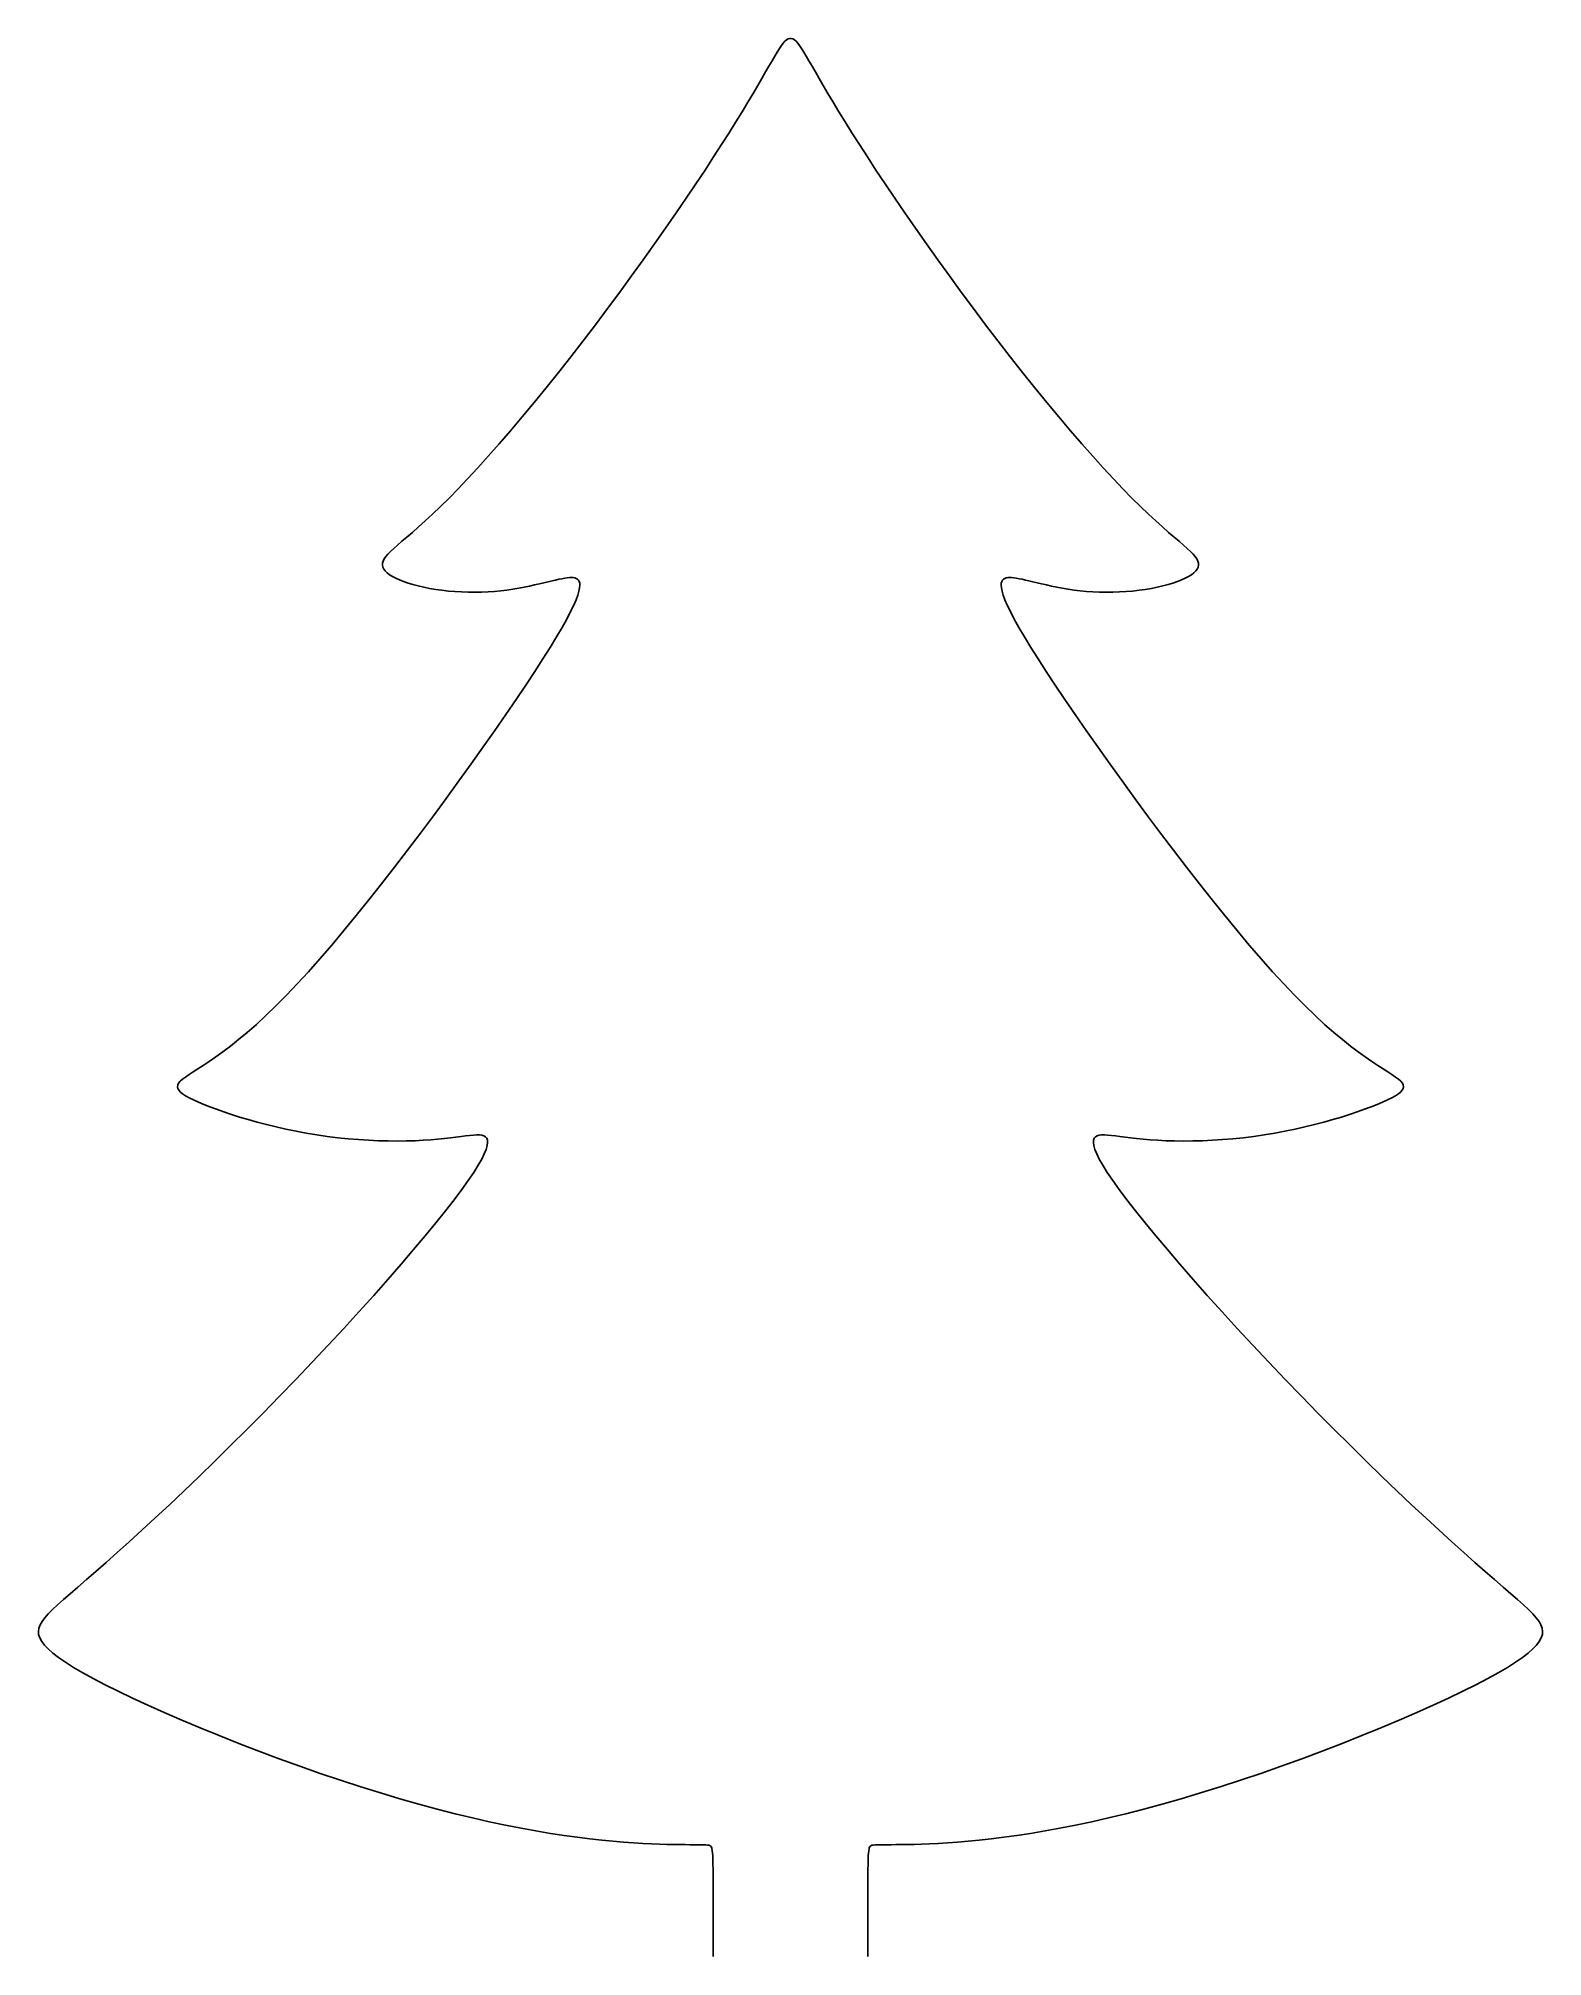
# Model space of a CAD drawing. Extents: x -39.2 to 39.2, y -56.4 to 43.6.
import ezdxf

# ---------------------------------------------------------------- set-up
doc = ezdxf.new("R2010")
doc.units = 0

msp = doc.modelspace()

# ---------------------------------------------------------------- linework, layer by layer
for p, q in [((-0.581, 43.06), (-0.696, 42.878)), ((-0.475, 43.215), (-0.581, 43.06)), ((-0.378, 43.342), (-0.475, 43.215)), ((-0.288, 43.443), (-0.378, 43.342)), ((-0.202, 43.519), (-0.288, 43.443)), ((-0.12, 43.569), (-0.202, 43.519)), ((-0.04, 43.593), (-0.12, 43.569)), ((0.04, 43.593), (-0.04, 43.593)), ((0.12, 43.569), (0.04, 43.593)), ((0.202, 43.519), (0.12, 43.569)), ((0.288, 43.443), (0.202, 43.519)), ((0.378, 43.342), (0.288, 43.443)), ((0.475, 43.215), (0.378, 43.342)), ((0.581, 43.06), (0.475, 43.215)), ((0.696, 42.878), (0.581, 43.06)), ((-1.121, 42.152), (-1.296, 41.846)), ((-0.964, 42.425), (-1.121, 42.152)), ((-0.823, 42.666), (-0.964, 42.425)), ((-0.696, 42.878), (-0.823, 42.666)), ((0.823, 42.666), (0.696, 42.878)), ((0.964, 42.425), (0.823, 42.666)), ((1.121, 42.152), (0.964, 42.425)), ((1.296, 41.846), (1.121, 42.152)), ((-1.709, 41.13), (-1.952, 40.716)), ((-1.491, 41.506), (-1.709, 41.13)), ((-1.296, 41.846), (-1.491, 41.506)), ((1.491, 41.506), (1.296, 41.846)), ((1.709, 41.13), (1.491, 41.506)), ((1.952, 40.716), (1.709, 41.13)), ((-2.221, 40.264), (-2.519, 39.771)), ((-1.952, 40.716), (-2.221, 40.264)), ((2.221, 40.264), (1.952, 40.716)), ((2.519, 39.772), (2.221, 40.264)), ((-2.846, 39.24), (-3.203, 38.668)), ((-2.519, 39.771), (-2.846, 39.24)), ((2.846, 39.24), (2.519, 39.772)), ((3.203, 38.668), (2.846, 39.24)), ((-3.59, 38.058), (-4.007, 37.411)), ((-3.203, 38.668), (-3.59, 38.058)), ((3.59, 38.058), (3.203, 38.668)), ((4.007, 37.411), (3.59, 38.058)), ((-4.007, 37.411), (-4.454, 36.729)), ((4.454, 36.729), (4.007, 37.411)), ((-4.929, 36.013), (-5.432, 35.267)), ((-4.454, 36.729), (-4.929, 36.013)), ((4.929, 36.013), (4.454, 36.729)), ((5.432, 35.267), (4.929, 36.013)), ((-5.432, 35.267), (-5.96, 34.493)), ((5.96, 34.493), (5.432, 35.267)), ((-5.96, 34.493), (-6.512, 33.696)), ((6.512, 33.697), (5.96, 34.493)), ((-6.512, 33.696), (-7.085, 32.881)), ((7.085, 32.881), (6.512, 33.697)), ((-7.676, 32.05), (-8.283, 31.209)), ((-7.085, 32.881), (-7.676, 32.05)), ((7.676, 32.05), (7.085, 32.881)), ((8.283, 31.209), (7.676, 32.05)), ((-8.283, 31.209), (-8.903, 30.362)), ((8.903, 30.362), (8.283, 31.209)), ((-8.903, 30.362), (-9.533, 29.512)), ((9.533, 29.512), (8.903, 30.362)), ((-9.533, 29.512), (-10.171, 28.666)), ((10.171, 28.666), (9.533, 29.512)), ((-10.171, 28.666), (-10.813, 27.825)), ((10.813, 27.825), (10.171, 28.666)), ((-10.813, 27.825), (-11.457, 26.995)), ((11.457, 26.995), (10.813, 27.825)), ((-12.099, 26.18), (-12.737, 25.383)), ((-11.457, 26.995), (-12.099, 26.18)), ((12.099, 26.18), (11.457, 26.995)), ((12.737, 25.383), (12.099, 26.18)), ((-12.737, 25.383), (-13.368, 24.608)), ((13.368, 24.608), (12.737, 25.383)), ((-13.368, 24.608), (-13.988, 23.86)), ((13.988, 23.86), (13.368, 24.608)), ((-14.596, 23.142), (-15.186, 22.457)), ((-13.988, 23.86), (-14.596, 23.142)), ((14.596, 23.142), (13.988, 23.86)), ((15.186, 22.457), (14.596, 23.142)), ((-15.186, 22.457), (-15.758, 21.81)), ((15.758, 21.81), (15.186, 22.457)), ((-16.307, 21.202), (-16.833, 20.635)), ((-15.758, 21.81), (-16.307, 21.202)), ((16.307, 21.202), (15.758, 21.81)), ((16.833, 20.635), (16.307, 21.202)), ((-17.333, 20.11), (-17.805, 19.629)), ((-16.833, 20.635), (-17.333, 20.11)), ((17.333, 20.11), (16.833, 20.635)), ((17.805, 19.629), (17.333, 20.11)), ((-18.248, 19.19), (-18.662, 18.794)), ((-17.805, 19.629), (-18.248, 19.19)), ((18.248, 19.19), (17.805, 19.629)), ((18.662, 18.794), (18.248, 19.19)), ((-19.395, 18.121), (-19.715, 17.841)), ((-19.044, 18.438), (-19.395, 18.121)), ((-18.662, 18.794), (-19.044, 18.438)), ((19.044, 18.438), (18.662, 18.794)), ((19.395, 18.121), (19.044, 18.438)), ((19.715, 17.841), (19.395, 18.121)), ((-20.685, 17.008), (-20.854, 16.852)), ((-20.488, 17.181), (-20.685, 17.008)), ((-20.261, 17.374), (-20.488, 17.181)), ((-20.003, 17.593), (-20.261, 17.374)), ((-19.715, 17.841), (-20.003, 17.593)), ((20.003, 17.593), (19.715, 17.841)), ((20.261, 17.374), (20.003, 17.593)), ((20.488, 17.181), (20.261, 17.374)), ((20.685, 17.008), (20.488, 17.181)), ((20.854, 16.852), (20.685, 17.008)), ((-21.274, 16.236), (-21.276, 16.131)), ((-21.276, 16.131), (-21.253, 16.028)), ((-21.244, 16.345), (-21.274, 16.236)), ((-21.253, 16.028), (-21.204, 15.927)), ((-21.188, 16.46), (-21.244, 16.345)), ((-21.104, 16.581), (-21.188, 16.46)), ((-20.993, 16.711), (-21.104, 16.581)), ((-20.854, 16.852), (-20.993, 16.711)), ((20.993, 16.711), (20.854, 16.852)), ((21.104, 16.581), (20.993, 16.711)), ((21.188, 16.46), (21.104, 16.581)), ((21.244, 16.345), (21.188, 16.46)), ((21.204, 15.927), (21.253, 16.028)), ((21.274, 16.236), (21.244, 16.345)), ((21.253, 16.028), (21.276, 16.131)), ((21.276, 16.131), (21.274, 16.236)), ((-21.204, 15.927), (-21.13, 15.828)), ((-21.13, 15.828), (-21.031, 15.731)), ((-21.031, 15.731), (-20.907, 15.635)), ((-20.907, 15.635), (-20.758, 15.542)), ((-20.758, 15.542), (-20.586, 15.451)), ((-20.586, 15.451), (-20.392, 15.364)), ((-20.392, 15.364), (-20.175, 15.279)), ((-20.175, 15.279), (-19.939, 15.198)), ((-19.939, 15.198), (-19.683, 15.122)), ((-19.683, 15.122), (-19.409, 15.05)), ((-19.409, 15.05), (-19.119, 14.984)), ((-13.88, 14.985), (-13.603, 15.041)), ((-13.603, 15.041), (-13.34, 15.098)), ((-13.34, 15.098), (-13.091, 15.154)), ((-13.091, 15.154), (-12.857, 15.209)), ((-12.857, 15.209), (-12.639, 15.261)), ((-12.639, 15.261), (-12.435, 15.31)), ((-12.435, 15.31), (-12.248, 15.354)), ((-12.248, 15.354), (-12.075, 15.393)), ((-12.075, 15.393), (-11.917, 15.427)), ((-11.917, 15.427), (-11.774, 15.453)), ((-11.774, 15.453), (-11.644, 15.472)), ((-11.644, 15.472), (-11.526, 15.484)), ((-11.526, 15.484), (-11.421, 15.488)), ((-11.421, 15.488), (-11.326, 15.483)), ((-11.326, 15.483), (-11.241, 15.468)), ((-11.241, 15.468), (-11.167, 15.443)), ((-11.167, 15.443), (-11.104, 15.405)), ((-11.104, 15.405), (-11.052, 15.353)), ((-11.052, 15.353), (-11.013, 15.284)), ((-11.013, 15.284), (-10.989, 15.195)), ((-10.981, 15.083), (-10.993, 14.945)), ((-10.989, 15.195), (-10.981, 15.083)), ((10.981, 15.083), (10.989, 15.195)), ((10.993, 14.945), (10.981, 15.083)), ((10.989, 15.195), (11.013, 15.284)), ((11.013, 15.284), (11.052, 15.353)), ((11.052, 15.353), (11.104, 15.405)), ((11.104, 15.405), (11.167, 15.443)), ((11.167, 15.443), (11.241, 15.468)), ((11.241, 15.468), (11.326, 15.483)), ((11.326, 15.483), (11.421, 15.488)), ((11.421, 15.488), (11.526, 15.484)), ((11.526, 15.484), (11.644, 15.472)), ((11.644, 15.472), (11.774, 15.453)), ((11.774, 15.453), (11.917, 15.427)), ((11.917, 15.427), (12.075, 15.393)), ((12.075, 15.393), (12.248, 15.354)), ((12.248, 15.354), (12.435, 15.31)), ((12.435, 15.31), (12.639, 15.261)), ((12.639, 15.261), (12.857, 15.209)), ((12.857, 15.209), (13.091, 15.154)), ((13.091, 15.154), (13.34, 15.098)), ((13.34, 15.098), (13.603, 15.041)), ((13.603, 15.041), (13.88, 14.985)), ((19.119, 14.984), (19.409, 15.05)), ((19.409, 15.05), (19.683, 15.122)), ((19.683, 15.122), (19.939, 15.198)), ((19.939, 15.198), (20.175, 15.279)), ((20.175, 15.279), (20.392, 15.364)), ((20.392, 15.364), (20.586, 15.451)), ((20.586, 15.451), (20.758, 15.542)), ((20.758, 15.542), (20.907, 15.635)), ((20.907, 15.635), (21.031, 15.731)), ((21.031, 15.731), (21.13, 15.828)), ((21.13, 15.828), (21.204, 15.927)), ((-19.119, 14.984), (-18.815, 14.923)), ((-18.815, 14.923), (-18.498, 14.869)), ((-18.498, 14.869), (-18.171, 14.822)), ((-18.171, 14.822), (-17.836, 14.784)), ((-17.836, 14.784), (-17.495, 14.754)), ((-17.495, 14.754), (-17.151, 14.733)), ((-17.151, 14.733), (-16.804, 14.721)), ((-16.804, 14.721), (-16.457, 14.718)), ((-16.457, 14.718), (-16.112, 14.725)), ((-16.112, 14.725), (-15.771, 14.741)), ((-15.771, 14.741), (-15.435, 14.765)), ((-15.435, 14.765), (-15.105, 14.797)), ((-15.105, 14.797), (-14.783, 14.836)), ((-14.783, 14.836), (-14.471, 14.881)), ((-14.471, 14.881), (-14.17, 14.931)), ((-14.17, 14.931), (-13.88, 14.985)), ((-11.302, 14.044), (-11.464, 13.71)), ((-11.178, 14.331), (-11.302, 14.044)), ((-11.088, 14.573), (-11.178, 14.331)), ((-11.028, 14.776), (-11.088, 14.573)), ((-10.993, 14.945), (-11.028, 14.776)), ((11.028, 14.776), (10.993, 14.945)), ((11.088, 14.573), (11.028, 14.776)), ((11.178, 14.331), (11.088, 14.573)), ((11.302, 14.044), (11.178, 14.331)), ((11.464, 13.71), (11.302, 14.044)), ((13.88, 14.985), (14.17, 14.931)), ((14.17, 14.931), (14.471, 14.881)), ((14.471, 14.881), (14.783, 14.836)), ((14.783, 14.836), (15.105, 14.797)), ((15.105, 14.797), (15.435, 14.765)), ((15.435, 14.765), (15.771, 14.741)), ((15.771, 14.741), (16.112, 14.725)), ((16.112, 14.725), (16.457, 14.718)), ((16.457, 14.718), (16.804, 14.721)), ((16.804, 14.721), (17.151, 14.733)), ((17.151, 14.733), (17.495, 14.754)), ((17.495, 14.754), (17.836, 14.784)), ((17.836, 14.784), (18.171, 14.822)), ((18.171, 14.822), (18.498, 14.869)), ((18.498, 14.869), (18.815, 14.923)), ((18.815, 14.923), (19.119, 14.984)), ((-11.666, 13.324), (-11.911, 12.885)), ((-11.464, 13.71), (-11.666, 13.324)), ((11.666, 13.324), (11.464, 13.71)), ((11.911, 12.885), (11.666, 13.324)), ((-12.2, 12.392), (-12.534, 11.844)), ((-11.911, 12.885), (-12.2, 12.392)), ((12.2, 12.392), (11.911, 12.885)), ((12.534, 11.844), (12.2, 12.392)), ((-12.912, 11.241), (-13.335, 10.586)), ((-12.534, 11.844), (-12.912, 11.241)), ((12.912, 11.241), (12.534, 11.844)), ((13.335, 10.586), (12.912, 11.241)), ((-13.335, 10.586), (-13.799, 9.882)), ((13.799, 9.882), (13.335, 10.586)), ((-14.303, 9.131), (-14.844, 8.339)), ((-13.799, 9.882), (-14.303, 9.131)), ((14.303, 9.131), (13.799, 9.882)), ((14.844, 8.339), (14.303, 9.131)), ((-14.844, 8.339), (-15.418, 7.512)), ((15.418, 7.512), (14.844, 8.339)), ((-15.418, 7.512), (-16.021, 6.654)), ((16.021, 6.654), (15.418, 7.512)), ((-16.021, 6.654), (-16.647, 5.775)), ((16.647, 5.775), (16.021, 6.654)), ((-16.647, 5.775), (-17.291, 4.88)), ((17.291, 4.88), (16.647, 5.775)), ((-17.291, 4.88), (-17.95, 3.976)), ((17.95, 3.976), (17.291, 4.88)), ((-18.619, 3.069), (-19.294, 2.165)), ((-17.95, 3.976), (-18.619, 3.069)), ((18.619, 3.069), (17.95, 3.976)), ((19.294, 2.165), (18.619, 3.069)), ((-19.294, 2.165), (-19.971, 1.27)), ((19.971, 1.27), (19.294, 2.165)), ((-19.971, 1.27), (-20.647, 0.388)), ((20.647, 0.388), (19.971, 1.27)), ((-20.647, 0.388), (-21.32, -0.477)), ((21.32, -0.477), (20.647, 0.388)), ((-21.32, -0.477), (-21.986, -1.318)), ((21.986, -1.318), (21.32, -0.477)), ((-21.986, -1.318), (-22.642, -2.134)), ((22.642, -2.134), (21.986, -1.318)), ((-23.288, -2.919), (-23.92, -3.67)), ((-22.642, -2.134), (-23.288, -2.919)), ((23.288, -2.919), (22.642, -2.134)), ((23.92, -3.67), (23.288, -2.919)), ((-23.92, -3.67), (-24.537, -4.386)), ((24.537, -4.386), (23.92, -3.67)), ((-24.537, -4.386), (-25.138, -5.062)), ((25.138, -5.062), (24.537, -4.386)), ((-25.721, -5.697), (-26.285, -6.29)), ((-25.138, -5.062), (-25.721, -5.697)), ((25.721, -5.697), (25.138, -5.062)), ((26.285, -6.29), (25.721, -5.697)), ((-26.829, -6.84), (-27.351, -7.345)), ((-26.285, -6.29), (-26.829, -6.84)), ((26.829, -6.84), (26.285, -6.29)), ((27.351, -7.345), (26.829, -6.84)), ((-27.85, -7.808), (-28.325, -8.227)), ((-27.351, -7.345), (-27.85, -7.808)), ((27.85, -7.808), (27.351, -7.345)), ((28.325, -8.227), (27.85, -7.808)), ((-29.199, -8.942), (-29.596, -9.241)), ((-28.775, -8.604), (-29.199, -8.942)), ((-28.325, -8.227), (-28.775, -8.604)), ((28.775, -8.604), (28.325, -8.227)), ((29.199, -8.942), (28.775, -8.604)), ((29.596, -9.241), (29.199, -8.942)), ((-30.615, -9.943), (-30.895, -10.124)), ((-30.305, -9.739), (-30.615, -9.943)), ((-29.965, -9.506), (-30.305, -9.739)), ((-29.596, -9.241), (-29.965, -9.506)), ((29.965, -9.506), (29.596, -9.241)), ((30.305, -9.739), (29.965, -9.506)), ((30.615, -9.943), (30.305, -9.739)), ((30.895, -10.124), (30.615, -9.943)), ((-31.952, -10.967), (-31.969, -11.059)), ((-31.901, -10.873), (-31.952, -10.967)), ((-31.816, -10.773), (-31.901, -10.873)), ((-31.697, -10.667), (-31.816, -10.773)), ((-31.545, -10.552), (-31.697, -10.667)), ((-31.361, -10.425), (-31.545, -10.552)), ((-31.144, -10.283), (-31.361, -10.425)), ((-30.895, -10.124), (-31.144, -10.283)), ((31.144, -10.283), (30.895, -10.124)), ((31.361, -10.425), (31.144, -10.283)), ((31.545, -10.552), (31.361, -10.425)), ((31.697, -10.667), (31.545, -10.552)), ((31.816, -10.773), (31.697, -10.667)), ((31.901, -10.873), (31.816, -10.773)), ((31.952, -10.967), (31.901, -10.873)), ((31.969, -11.059), (31.952, -10.967)), ((-31.969, -11.059), (-31.951, -11.15)), ((-31.951, -11.15), (-31.899, -11.242)), ((-31.899, -11.242), (-31.813, -11.335)), ((-31.813, -11.335), (-31.692, -11.432)), ((-31.692, -11.432), (-31.538, -11.532)), ((-31.538, -11.532), (-31.349, -11.637)), ((-31.349, -11.637), (-31.127, -11.747)), ((-31.127, -11.747), (-30.873, -11.862)), ((-30.873, -11.862), (-30.587, -11.983)), ((-30.587, -11.983), (-30.271, -12.107)), ((30.271, -12.107), (30.587, -11.983)), ((30.587, -11.983), (30.873, -11.862)), ((30.873, -11.862), (31.127, -11.747)), ((31.127, -11.747), (31.349, -11.637)), ((31.349, -11.637), (31.538, -11.532)), ((31.538, -11.532), (31.692, -11.432)), ((31.692, -11.432), (31.813, -11.335)), ((31.813, -11.335), (31.899, -11.242)), ((31.899, -11.242), (31.951, -11.15)), ((31.951, -11.15), (31.969, -11.059)), ((-30.271, -12.107), (-29.925, -12.236)), ((-29.925, -12.236), (-29.551, -12.368)), ((-29.551, -12.368), (-29.151, -12.503)), ((-29.151, -12.503), (-28.727, -12.638)), ((-28.727, -12.638), (-28.28, -12.773)), ((-28.28, -12.773), (-27.812, -12.905)), ((-27.812, -12.905), (-27.326, -13.034)), ((27.326, -13.034), (27.812, -12.905)), ((27.812, -12.905), (28.28, -12.773)), ((28.28, -12.773), (28.727, -12.638)), ((28.727, -12.638), (29.151, -12.503)), ((29.151, -12.503), (29.551, -12.368)), ((29.551, -12.368), (29.925, -12.236)), ((29.925, -12.236), (30.271, -12.107)), ((-27.326, -13.034), (-26.824, -13.157)), ((-26.824, -13.157), (-26.308, -13.273)), ((-26.308, -13.273), (-25.78, -13.38)), ((-25.78, -13.38), (-25.244, -13.479)), ((-25.244, -13.479), (-24.702, -13.568)), ((-24.702, -13.568), (-24.157, -13.646)), ((-24.157, -13.646), (-23.61, -13.714)), ((-23.61, -13.714), (-23.067, -13.77)), ((-23.067, -13.77), (-22.528, -13.815)), ((-22.528, -13.815), (-21.998, -13.849)), ((-21.998, -13.849), (-21.479, -13.872)), ((-21.479, -13.872), (-20.974, -13.885)), ((-20.974, -13.885), (-20.488, -13.889)), ((-20.488, -13.889), (-20.021, -13.884)), ((-20.021, -13.884), (-19.576, -13.871)), ((-19.576, -13.871), (-19.155, -13.851)), ((-19.155, -13.851), (-18.76, -13.826)), ((-18.76, -13.826), (-18.39, -13.795)), ((-18.39, -13.795), (-18.047, -13.762)), ((-18.047, -13.762), (-17.732, -13.727)), ((-17.732, -13.727), (-17.442, -13.691)), ((-17.442, -13.691), (-17.179, -13.657)), ((-17.179, -13.657), (-16.942, -13.626)), ((-16.942, -13.626), (-16.728, -13.6)), ((-16.728, -13.6), (-16.536, -13.581)), ((-16.536, -13.581), (-16.366, -13.571)), ((-16.366, -13.571), (-16.217, -13.573)), ((-16.217, -13.573), (-16.089, -13.588)), ((-16.089, -13.588), (-15.982, -13.62)), ((-15.982, -13.62), (-15.896, -13.671)), ((-15.896, -13.671), (-15.835, -13.744)), ((-15.835, -13.744), (-15.799, -13.843)), ((-15.791, -13.97), (-15.814, -14.129)), ((-15.799, -13.843), (-15.791, -13.97)), ((15.791, -13.97), (15.799, -13.843)), ((15.814, -14.129), (15.791, -13.97)), ((15.799, -13.843), (15.835, -13.744)), ((15.835, -13.744), (15.896, -13.671)), ((15.896, -13.671), (15.982, -13.62)), ((15.982, -13.62), (16.089, -13.588)), ((16.089, -13.588), (16.217, -13.573)), ((16.217, -13.573), (16.366, -13.571)), ((16.366, -13.571), (16.536, -13.581)), ((16.536, -13.581), (16.728, -13.6)), ((16.728, -13.6), (16.942, -13.626)), ((16.942, -13.626), (17.179, -13.657)), ((17.179, -13.657), (17.442, -13.691)), ((17.442, -13.691), (17.732, -13.727)), ((17.732, -13.727), (18.047, -13.762)), ((18.047, -13.762), (18.39, -13.795)), ((18.39, -13.795), (18.76, -13.826)), ((18.76, -13.826), (19.155, -13.851)), ((19.155, -13.851), (19.576, -13.871)), ((19.576, -13.871), (20.021, -13.884)), ((20.021, -13.884), (20.488, -13.889)), ((20.488, -13.889), (20.974, -13.885)), ((20.974, -13.885), (21.479, -13.872)), ((21.479, -13.872), (21.998, -13.849)), ((21.998, -13.849), (22.528, -13.815)), ((22.528, -13.815), (23.067, -13.77)), ((23.067, -13.77), (23.61, -13.714)), ((23.61, -13.714), (24.157, -13.646)), ((24.157, -13.646), (24.702, -13.568)), ((24.702, -13.568), (25.244, -13.479)), ((25.244, -13.479), (25.78, -13.38)), ((25.78, -13.38), (26.308, -13.273)), ((26.308, -13.273), (26.824, -13.157)), ((26.824, -13.157), (27.326, -13.034)), ((-16.102, -14.833), (-16.285, -15.155)), ((-15.965, -14.556), (-16.102, -14.833)), ((-15.87, -14.323), (-15.965, -14.556)), ((-15.814, -14.129), (-15.87, -14.323)), ((15.87, -14.323), (15.814, -14.129)), ((15.965, -14.556), (15.87, -14.323)), ((16.102, -14.833), (15.965, -14.556)), ((16.285, -15.155), (16.102, -14.833)), ((-16.804, -15.95), (-17.143, -16.424)), ((-16.518, -15.527), (-16.804, -15.95)), ((-16.285, -15.155), (-16.518, -15.527)), ((16.518, -15.527), (16.285, -15.155)), ((16.804, -15.95), (16.518, -15.527)), ((17.143, -16.424), (16.804, -15.95)), ((-17.537, -16.951), (-17.985, -17.529)), ((-17.143, -16.424), (-17.537, -16.951)), ((17.537, -16.951), (17.143, -16.424)), ((17.985, -17.529), (17.537, -16.951)), ((-17.985, -17.529), (-18.488, -18.157)), ((18.488, -18.156), (17.985, -17.529)), ((-19.044, -18.832), (-19.649, -19.552)), ((-18.488, -18.157), (-19.044, -18.832)), ((19.044, -18.832), (18.488, -18.156)), ((19.649, -19.552), (19.044, -18.832)), ((-19.649, -19.552), (-20.302, -20.313)), ((20.302, -20.313), (19.649, -19.552)), ((-20.302, -20.313), (-20.999, -21.11)), ((20.999, -21.11), (20.302, -20.313)), ((-21.733, -21.937), (-22.501, -22.788)), ((-20.999, -21.11), (-21.733, -21.937)), ((21.733, -21.937), (20.999, -21.11)), ((22.501, -22.788), (21.733, -21.937)), ((-22.501, -22.788), (-23.296, -23.657)), ((23.296, -23.657), (22.501, -22.788)), ((-23.296, -23.657), (-24.114, -24.538)), ((24.114, -24.538), (23.296, -23.657)), ((-24.114, -24.538), (-24.948, -25.425)), ((24.948, -25.425), (24.114, -24.538)), ((-24.948, -25.425), (-25.794, -26.313)), ((25.793, -26.313), (24.948, -25.425)), ((-25.794, -26.313), (-26.646, -27.196)), ((26.646, -27.196), (25.793, -26.313)), ((-26.646, -27.196), (-27.499, -28.069)), ((27.499, -28.069), (26.646, -27.196)), ((-28.349, -28.928), (-29.191, -29.767)), ((-27.499, -28.069), (-28.349, -28.928)), ((28.349, -28.928), (27.499, -28.069)), ((29.191, -29.767), (28.349, -28.928)), ((-29.191, -29.767), (-30.02, -30.584)), ((30.02, -30.584), (29.191, -29.767)), ((-30.02, -30.584), (-30.832, -31.372)), ((30.832, -31.372), (30.02, -30.584)), ((-30.832, -31.372), (-31.622, -32.13)), ((31.622, -32.13), (30.832, -31.372)), ((-32.385, -32.853), (-33.118, -33.538)), ((-31.622, -32.13), (-32.385, -32.853)), ((32.385, -32.853), (31.622, -32.13)), ((33.118, -33.538), (32.385, -32.853)), ((-33.118, -33.538), (-33.818, -34.182)), ((33.818, -34.182), (33.118, -33.538)), ((-34.48, -34.784), (-35.102, -35.343)), ((-33.818, -34.182), (-34.48, -34.784)), ((34.48, -34.784), (33.818, -34.182)), ((35.102, -35.343), (34.48, -34.784)), ((-35.682, -35.857), (-36.218, -36.328)), ((-35.102, -35.343), (-35.682, -35.857)), ((35.682, -35.857), (35.102, -35.343)), ((36.218, -36.328), (35.682, -35.857)), ((-36.71, -36.755), (-37.155, -37.14)), ((-36.218, -36.328), (-36.71, -36.755)), ((36.71, -36.755), (36.218, -36.328)), ((37.155, -37.14), (36.71, -36.755)), ((-37.908, -37.796), (-38.217, -38.071)), ((-37.555, -37.486), (-37.908, -37.796)), ((-37.155, -37.14), (-37.555, -37.486)), ((37.555, -37.486), (37.155, -37.14)), ((37.908, -37.796), (37.555, -37.486)), ((38.217, -38.071), (37.908, -37.796)), ((-39.026, -38.932), (-39.128, -39.109)), ((-38.884, -38.744), (-39.026, -38.932)), ((-38.703, -38.541), (-38.884, -38.744)), ((-38.481, -38.318), (-38.703, -38.541)), ((-38.217, -38.071), (-38.481, -38.318)), ((38.481, -38.318), (38.217, -38.071)), ((38.703, -38.541), (38.481, -38.318)), ((38.884, -38.744), (38.703, -38.541)), ((39.026, -38.932), (38.884, -38.744)), ((39.128, -39.109), (39.026, -38.932)), ((-39.192, -39.281), (-39.216, -39.45)), ((-39.216, -39.45), (-39.2, -39.619)), ((-39.2, -39.619), (-39.143, -39.793)), ((-39.128, -39.109), (-39.192, -39.281)), ((-39.143, -39.793), (-39.043, -39.974)), ((-39.043, -39.974), (-38.898, -40.164)), ((38.898, -40.164), (39.043, -39.974)), ((39.043, -39.974), (39.143, -39.793)), ((39.192, -39.281), (39.128, -39.109)), ((39.143, -39.793), (39.2, -39.619)), ((39.216, -39.45), (39.192, -39.281)), ((39.2, -39.619), (39.216, -39.45)), ((-38.898, -40.164), (-38.705, -40.366)), ((-38.705, -40.366), (-38.461, -40.582)), ((-38.461, -40.582), (-38.162, -40.813)), ((-38.162, -40.813), (-37.805, -41.062)), ((37.805, -41.062), (38.162, -40.813)), ((38.162, -40.813), (38.461, -40.582)), ((38.461, -40.582), (38.705, -40.366)), ((38.705, -40.366), (38.898, -40.164)), ((-37.805, -41.062), (-37.385, -41.328)), ((-37.385, -41.328), (-36.901, -41.613)), ((-36.901, -41.613), (-36.352, -41.916)), ((-36.352, -41.916), (-35.736, -42.237)), ((35.736, -42.237), (36.352, -41.916)), ((36.352, -41.916), (36.901, -41.613)), ((36.901, -41.613), (37.385, -41.328)), ((37.385, -41.328), (37.805, -41.062)), ((-35.736, -42.237), (-35.056, -42.576)), ((-35.056, -42.576), (-34.313, -42.932)), ((-34.313, -42.932), (-33.509, -43.302)), ((33.509, -43.302), (34.313, -42.932)), ((34.313, -42.932), (35.056, -42.576)), ((35.056, -42.576), (35.736, -42.237)), ((-33.509, -43.302), (-32.649, -43.685)), ((-32.649, -43.685), (-31.737, -44.079)), ((31.737, -44.079), (32.649, -43.685)), ((32.649, -43.685), (33.509, -43.302)), ((-31.737, -44.079), (-30.781, -44.48)), ((-30.781, -44.48), (-29.785, -44.886)), ((-29.785, -44.886), (-28.76, -45.292)), ((28.76, -45.292), (29.785, -44.886)), ((29.785, -44.886), (30.781, -44.48)), ((30.781, -44.48), (31.737, -44.079)), ((-28.76, -45.292), (-27.713, -45.695)), ((-27.713, -45.695), (-26.652, -46.092)), ((26.652, -46.092), (27.713, -45.695)), ((27.713, -45.695), (28.76, -45.292)), ((-26.652, -46.092), (-25.584, -46.478)), ((-25.584, -46.478), (-24.517, -46.852)), ((-24.517, -46.852), (-23.457, -47.211)), ((23.457, -47.211), (24.517, -46.852)), ((24.517, -46.852), (25.584, -46.478)), ((25.584, -46.478), (26.652, -46.092)), ((-23.457, -47.211), (-22.408, -47.553)), ((-22.408, -47.553), (-21.376, -47.876)), ((-21.376, -47.876), (-20.364, -48.179)), ((20.364, -48.179), (21.376, -47.876)), ((21.376, -47.876), (22.408, -47.553)), ((22.408, -47.553), (23.457, -47.211)), ((-20.364, -48.179), (-19.376, -48.461)), ((-19.376, -48.461), (-18.415, -48.721)), ((-18.415, -48.721), (-17.482, -48.961)), ((-17.482, -48.961), (-16.578, -49.179)), ((16.578, -49.179), (17.482, -48.961)), ((17.482, -48.961), (18.415, -48.721)), ((18.415, -48.721), (19.376, -48.461)), ((19.376, -48.461), (20.364, -48.179)), ((-16.578, -49.179), (-15.705, -49.377)), ((-15.705, -49.377), (-14.862, -49.555)), ((-14.862, -49.555), (-14.05, -49.715)), ((-14.05, -49.715), (-13.27, -49.857)), ((-13.27, -49.857), (-12.52, -49.983)), ((-12.52, -49.983), (-11.803, -50.092)), ((11.803, -50.092), (12.52, -49.983)), ((12.52, -49.983), (13.27, -49.857)), ((13.27, -49.857), (14.05, -49.715)), ((14.05, -49.715), (14.862, -49.555)), ((14.862, -49.555), (15.705, -49.377)), ((15.705, -49.377), (16.578, -49.179)), ((-11.803, -50.092), (-11.117, -50.187)), ((-11.117, -50.187), (-10.464, -50.269)), ((-10.464, -50.269), (-9.844, -50.337)), ((-9.844, -50.337), (-9.256, -50.394)), ((-9.256, -50.394), (-8.702, -50.441)), ((-8.702, -50.441), (-8.182, -50.478)), ((-8.182, -50.478), (-7.695, -50.507)), ((-7.695, -50.507), (-7.243, -50.529)), ((-7.243, -50.529), (-6.826, -50.545)), ((-6.826, -50.545), (-6.443, -50.556)), ((-6.443, -50.556), (-6.094, -50.563)), ((-6.094, -50.563), (-5.778, -50.567)), ((-5.778, -50.567), (-5.496, -50.569)), ((-5.496, -50.569), (-5.245, -50.57)), ((-5.245, -50.57), (-5.025, -50.571)), ((-5.025, -50.571), (-4.834, -50.571)), ((-4.834, -50.571), (-4.67, -50.573)), ((-4.67, -50.573), (-4.532, -50.576)), ((-4.532, -50.576), (-4.417, -50.582)), ((-4.417, -50.582), (-4.322, -50.59)), ((-4.322, -50.59), (-4.246, -50.602)), ((-4.246, -50.602), (-4.185, -50.626)), ((-4.185, -50.626), (-4.138, -50.671)), ((-4.138, -50.671), (-4.102, -50.756)), ((-4.102, -50.756), (-4.076, -50.899)), ((-4.076, -50.899), (-4.058, -51.129)), ((4.058, -51.129), (4.076, -50.899)), ((4.076, -50.899), (4.102, -50.756)), ((4.102, -50.756), (4.138, -50.671)), ((4.138, -50.671), (4.185, -50.626)), ((4.185, -50.626), (4.246, -50.602)), ((4.246, -50.602), (4.322, -50.59)), ((4.322, -50.59), (4.417, -50.582)), ((4.417, -50.582), (4.532, -50.576)), ((4.532, -50.576), (4.67, -50.573)), ((4.67, -50.573), (4.834, -50.571)), ((4.834, -50.571), (5.025, -50.571)), ((5.025, -50.571), (5.245, -50.57)), ((5.245, -50.57), (5.496, -50.569)), ((5.496, -50.569), (5.778, -50.567)), ((5.778, -50.567), (6.094, -50.563)), ((6.094, -50.563), (6.443, -50.556)), ((6.443, -50.556), (6.826, -50.545)), ((6.826, -50.545), (7.243, -50.529)), ((7.243, -50.529), (7.695, -50.507)), ((7.695, -50.507), (8.182, -50.478)), ((8.182, -50.478), (8.702, -50.441)), ((8.702, -50.441), (9.256, -50.394)), ((9.256, -50.394), (9.844, -50.337)), ((9.844, -50.337), (10.464, -50.269)), ((10.464, -50.269), (11.117, -50.187)), ((11.117, -50.187), (11.803, -50.092)), ((-4.058, -51.129), (-4.045, -51.476)), ((-4.045, -51.476), (-4.038, -51.976)), ((-4.038, -51.976), (-4.033, -52.67)), ((4.033, -52.67), (4.038, -51.976)), ((4.038, -51.976), (4.045, -51.476)), ((4.045, -51.476), (4.058, -51.129)), ((-4.033, -52.67), (-4.031, -53.605)), ((4.031, -53.605), (4.033, -52.67)), ((-4.031, -53.605), (-4.03, -54.832)), ((4.03, -54.832), (4.031, -53.605)), ((-4.03, -54.832), (-4.03, -56.407)), ((4.03, -56.407), (4.03, -54.832))]:
    msp.add_line(p, q)

doc.saveas('drawing.dxf')
